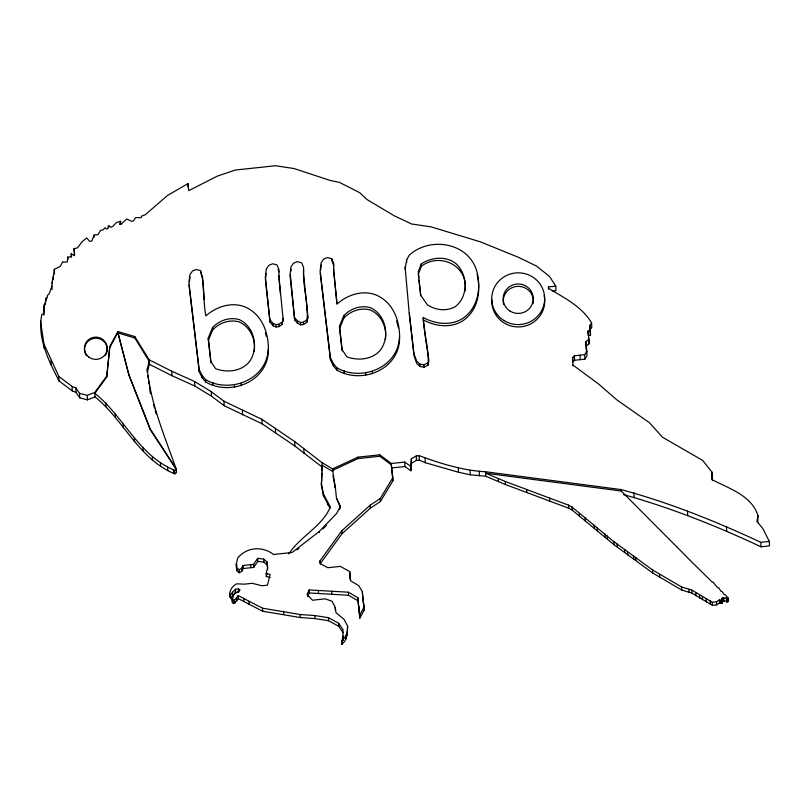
<?xml version="1.0" encoding="UTF-8"?>
<svg xmlns="http://www.w3.org/2000/svg" width="810" height="810" viewBox="0 0 810 810"><rect width="100%" height="100%" fill="white"/><g stroke="black" fill="none" stroke-linecap="round" stroke-linejoin="round"><path stroke-width="1.21" d="M278.923 277.951L278.923 269.527L277 264.921L272.626 263.787L268.89 265.305L266.328 268.96L265.336 277.03L270.024 322.107L273.122 325.822L276.038 326.977L278.853 326.673L282.143 324.476L283.166 318.33L282.143 324.476M303.669 269.76C302.555 287.287 309.268 305.157 306.798 322.35L303.507 324.547L300.692 324.84L297.533 323.21L294.678 319.98L290.365 274.965M343.035 636.042L342.934 640.578L342.984 629.603L338.61 623.254L328.435 617.686L314.887 615.549L300.166 614.517L262.561 608.199L238.201 595.623L234.596 600.129L234.728 603.167L233.31 603.318L231.974 601.86L231.852 598.823L234.778 593.406L238.768 591.766L239.993 589.893L238.454 588.931L235.366 589.265L230.455 594.955L230.577 597.993L235.487 592.302L238.575 591.968L238.454 588.931M120.72 224.643L120.589 221.292L116.569 222.406L112.782 226.395L110.909 227.266L108.55 225.504L107.7 228.714L106.049 228.886L105.148 227.742L102.931 229.979L100.622 230.222L97.99 234.647L94.031 235.072L91.844 241.076L89.616 241.309L86.731 237.938L82.286 241.582L77.436 247.89L74.024 248.66L74.692 254.745L73.983 255.525L71.209 253.631L71.553 256.719L67.807 257.124L67.341 261.853L63.656 262.248L62.775 261.64L60.284 266.328L54.3 269.365C54.128 276.21 51.101 282.548 52.103 289.524M464.869 291.397C469.405 266.541 440.721 251.687 421.402 266.176L418.345 274.134L420.815 295.427L427.295 304.732C435.486 310.179 446.108 311.597 454.977 306.858C468.585 296.764 467.998 274.803 456.02 263.665C446.016 255.626 431.629 257.246 421.311 263.807L418.243 271.765L418.871 277.749M329.852 508.022L323.494 495.801L321.408 485.22L322.177 465.254L332.718 471.491L332.606 468.909L322.076 462.672L294.718 441.561L261.883 419.317L223.955 401.213L211.309 391.706L194.623 381.52L171.781 371.223L149.172 359.832L134.774 336.545L117.875 331.543L109.755 346.599L106.697 377.095L94.861 393.296C123.768 416.482 138.723 455.858 174.768 470.306L176.367 469.081L150.275 429.128L128.911 374.716L117.916 332.434L109.795 347.49L106.697 377.095M321.408 485.22L321.975 473.172M322.086 470.762L322.076 462.672M254.168 351.53C255.99 339.805 250.371 326.926 239.244 321.924C229.584 319.18 219.51 322.795 212.676 329.862L208.373 340.322L210.883 362.779M385.388 339.643C387.21 327.908 381.591 315.039 370.464 310.038C360.804 307.294 350.73 310.908 343.896 317.976L339.592 328.435L342.103 350.892M51.972 286.173L49.258 293.574L47.395 295.569L47.233 297.999L46.099 298.12L45.37 304.236L44.398 304.337L43.781 306.514L44.003 315.08M43.781 306.514L43.568 313.895L41.826 314.533C36.997 337.821 48.701 360.733 59.039 380.943L72.272 390.916L76.029 392.394L79.704 397.821L87.46 399.856L95.003 396.88C123.91 420.056 138.864 459.442 174.909 473.89L176.509 472.665L176.367 469.081M332.606 468.909L357.959 457.154L379.779 454.825L391.331 463.492L391.513 467.957L404.909 466.53L410.862 470.772L411.399 458.754L416.249 455.949L419.104 455.645C440.438 463.482 462.662 470.559 485.544 471.764L621.159 489.584C669.242 502.605 715.716 521.255 760.833 542.325L769.318 541.414L769.5 545.889L761.005 546.801C716.647 526.004 670.893 507.779 623.67 494.637M410.862 470.772L411.399 458.754M342.812 637.541L341.779 641.226L341.901 644.264C347.632 639.687 347.156 632.64 347.622 626.14L344.098 619.397L336.018 612.684L335.229 607.419L332.11 601.263L325.073 598.833L312.559 600.24L306.98 594.52L309.187 589.933L348.361 592.211L357.828 597.699L359.863 618.121L364.166 610.082L362.343 591.624L358.698 585.6L350.7 580.932L349.667 571.526L340.281 566.382L327.858 567.719L320.365 563.801L320.031 560.803L341.8 530.773L370.231 505.156L380.275 498.494L392.799 477.728L391.392 464.92L379.829 456.253L358.02 458.592L332.667 470.347L335.34 487.984L333.649 479.236L333.69 480.391M347.146 635.253L347.622 626.14M189.439 281.647L190.006 277.04M266.136 273.628L265.427 279.399L270.024 322.107M290.79 271.502L291.084 269.193M320.659 269.76L321.226 265.143M268.252 348.887C267.219 379.323 230.364 394.055 205.608 379.667L202.075 375.384L199.138 369.37L188.912 282.751L189.915 274.671L192.476 271.026L196.212 269.497L200.576 270.631C204.94 284.938 202.925 301.026 205.851 315.9C217.576 305.441 235.609 300.419 249.642 309.349C263.726 318.087 268.94 335.462 268.343 351.246C267.32 381.692 230.455 396.414 205.71 382.026L202.176 377.754L199.24 371.729L189.013 285.11M399.472 336.99C398.439 367.436 361.584 382.158 336.828 367.77L333.295 363.498L330.358 357.473L320.132 270.854L321.135 262.784L323.686 259.129L327.432 257.61L331.796 258.744L333.72 263.351L333.73 271.775L336.909 303.892M405.051 266.692L409.425 315.444L414.021 355.813L416.755 363.488L420.046 366.515L424.035 367.214L428.055 365.178C429.28 349.373 423.832 333.487 423.245 317.49C436.924 325.195 455.635 326.339 467.441 314.614C478.629 303.679 480.644 286.659 477.009 272.059C469.385 242.615 430.302 235.923 409.121 255.261L406.6 260.182L405.142 269.052M428.055 365.178L428.925 360.268L425.695 339.653M573.045 365.158L598.317 383.788L617.068 400.059L649.438 422.709L662.529 437.238L702.736 460.465L711.899 472.048L711.818 479.55C728.747 488.47 751.801 495.396 758.008 515.697L756.925 521.438L762.919 528.667L769.318 541.414M757.755 522.46L758.008 515.697M270.257 577.449L266.308 576.517L266.186 573.48L267.664 567.476L267.057 561.968L263.756 559.092L257.691 558.353L253.621 564.357L243.101 565.481L243.223 568.519L241.724 571.354L239.274 572.781L236.793 570.716L236.398 567.091L236.277 564.054L237.694 558.049C246.625 546.983 262.46 545.869 273.507 554.486L292.096 552.491L319.312 531.441L336.656 513.378L340.402 506.422L336.555 498.312L340.453 507.566L339.38 509.551M236.398 567.091L236.965 564.692M266.308 576.517L266.895 574.118M149.172 359.832L149.344 364.298L147.359 372.144L147.238 369.117L149.222 361.27L134.835 337.983L134.774 336.545M341.901 644.264L342.417 642.421M306.798 322.35L307.82 316.204L303.487 273.456L303.578 267.401L301.654 262.794L297.28 261.65L293.544 263.179L290.982 266.834L289.99 274.904L294.678 319.98M341.779 641.226L345.799 636.022L347.024 632.215M230.577 597.993L229.686 596.393C228.936 591.249 232.085 586.167 236.601 583.828L244.387 584.152L252.244 583.311L261.903 585.762L267.472 585.164L270.135 574.412L266.186 573.48M229.686 596.393L230.293 594.52M120.589 221.292L119.434 224.39L121.095 224.218L126.684 219.024L131.271 221.201L133.427 220.968L135.675 217.596L141.102 217.708L141.578 216.138L145.233 214.772L167.508 195.473L187.96 183.637L188.73 190.654L217.374 176.094L235.366 170.039L275.552 165.736L293.949 168.52L330.176 180.448L339.339 182.341L359.721 192.689L367.011 199.564L394.045 215.693L411.571 223.985L430.92 226.83L480.34 241.826L518.289 257.266L536.422 266.014L549.474 276.392L555.771 286.143L555.954 290.618L552.288 291.013M208.281 337.952L212.584 327.503C219.419 320.436 229.493 316.821 239.152 319.565C254.593 326.511 258.886 348.047 249.591 361.523C241.532 371.527 227.124 372.944 215.652 368.732L210.924 361.614L208.281 337.952L208.373 340.322M339.501 326.065L343.804 315.606C350.629 308.539 360.713 304.935 370.373 307.668C385.803 314.624 390.096 336.15 380.801 349.636C372.752 359.63 358.344 361.047 346.872 356.845L342.144 349.717L339.501 326.065L339.592 328.435M307.537 596.646L309.309 592.971L309.187 589.933M241.724 571.354L241.603 568.316L243.101 565.481M359.741 615.084L364.044 607.044M320.031 560.803L320.152 563.841L341.921 533.81L370.352 508.194L380.406 501.532L392.921 480.765L392.799 477.728M584.709 354.679L574.371 355.792L572.569 357.645L572.751 362.121L574.553 360.258L584.891 359.154L584.709 354.679L586.804 351.317L585.762 341.82L588.931 339.289L588.019 330.986L590.348 330.733L589.771 325.488L591.594 322.967C582.056 306.615 564.297 297.857 548.613 288.4L548.451 286.932L555.771 286.143M584.891 359.154L586.987 355.782L586.804 351.317M243.223 568.519L253.743 567.395L257.813 561.391L257.691 558.353M589.953 329.953L591.776 327.432L591.594 322.967M40.5 320.932L43.983 344.149L58.857 376.468L72.09 386.451L75.846 387.919L79.522 393.346L87.278 395.391L94.821 392.404L106.657 376.204M234.728 603.167L238.322 598.661L238.201 595.623M322.825 528.971L326.298 525.366M585.934 346.295L589.113 343.754L588.931 339.289M297.007 549.879L298.951 548.37M716.486 601.83L719.422 599.795L721.852 600.402L721.629 598.418L723.3 598.236L723.229 597.588L723.735 598.195L726.378 597.912L726.499 598.934L728.413 598.215L725.061 594.641L724.302 594.722L721.933 591.33L721.052 591.421L718.753 587.807L717.842 587.898L713.083 582.177L712.425 582.248L693.816 564.023L621.209 491.012L485.595 473.202L505.359 481.515L568.559 505.156L572.073 507.09L613.869 541.657L652.566 569.956L681.655 587.027L691.78 590.085L712.334 602.275L716.486 601.83L716.607 604.867L712.456 605.313L691.912 593.122L681.777 590.065L652.688 572.994L613.99 544.695L572.194 510.128L568.681 508.194L505.481 484.552L485.716 476.24L470.326 474.802L458.49 472.26L425.28 462.702L419.276 460.11L416.421 460.424L411.581 463.219M716.607 604.867L719.543 602.832L719.422 599.795M719.543 602.832L721.973 603.44L721.75 601.455L723.421 601.273L723.35 600.625L723.856 601.233L726.499 600.949L726.621 601.972L727.633 601.86L728.534 601.253L728.413 598.215M269.933 319.748L273.031 323.463L275.947 324.608L278.761 324.304L282.042 322.117M294.587 317.621L297.442 320.851L300.601 322.481L303.406 322.177L306.696 319.99M239.274 572.781L239.152 569.744L241.603 568.316M409.323 313.075L413.93 353.454L416.664 361.128L419.955 364.146L423.934 364.844L427.953 362.809M590.348 330.733L590.53 335.208L588.202 335.451L588.019 330.986M391.331 463.492L404.737 462.054L410.68 466.297M231.852 598.823L233.189 600.281L234.596 600.129M309.309 592.971L348.482 595.249L357.949 600.736L359.863 618.121M238.322 598.661L262.683 611.236L300.287 617.554L315.009 618.587L328.556 620.723L338.732 626.292L343.116 632.64M257.813 561.391L263.878 562.13L267.178 565.005L267.664 569.41M320.233 273.223L330.45 359.842L333.396 365.867L336.93 370.14C361.675 384.527 398.53 369.795 399.563 339.36C400.16 323.575 394.946 306.2 380.862 297.462C366.829 288.532 348.796 293.544 337.071 304.013L333.629 269.406M117.875 331.543L117.936 332.981L134.835 337.983M423.245 317.49L423.336 319.849C437.025 327.554 455.726 328.698 467.542 316.973C478.73 306.048 480.735 289.018 477.1 274.428M149.344 364.298L171.953 375.688L194.795 385.995L211.491 396.181L224.137 405.688L262.055 423.782L294.891 446.026L322.258 467.147M236.277 564.054L236.672 567.678L239.152 569.744M117.936 332.981L128.932 375.263L150.306 429.675L176.388 469.628C164.896 436.742 150.792 404.089 147.238 369.117M321.337 483.337L323.413 493.908L330.358 507.04C321.864 526.875 300.125 536.331 288.816 553.989L288.775 552.845M229.564 593.355L230.455 594.955M332.373 262.258L333.811 265.72M278.053 269.588L279.015 271.887M201.153 274.144L202.601 277.607L204.049 299.659M153.535 404.474L154.528 408.048M155.196 410.427L156.198 414.001M396.586 320.952L398.439 327.837M265.366 332.839L266.298 336.282M147.886 375.749L148.24 378.149M148.594 380.548L149.121 384.142M149.475 386.542L150.528 393.741L150.407 390.714M420.653 295.701L418.962 280.118M423.336 319.849L425.533 338.428M590.065 331.007L590.53 335.208M588.455 337.831L589.113 343.754M586.065 347.48L586.592 352.228M391.645 469.122L392.921 480.765M362.465 594.662L364.166 610.082M335.289 486.84L336.606 499.456M333.031 475.602L333.285 477.829M283.257 320.689L278.832 275.582M74.469 255.565L74.024 248.66M279.045 279.177L280.462 293.939M572.569 357.645L572.984 365.867M760.833 542.325L761.005 546.801M726.499 526.753L726.681 531.228M727.512 598.823L727.633 601.86M726.378 597.912L726.621 601.972M723.664 597.537L723.856 601.233M723.3 598.236L723.421 601.273M723.229 597.588L723.35 600.625M721.852 600.402L721.973 603.44M721.629 598.418L721.75 601.455M720.657 600.534L720.779 603.572M712.344 476.017L712.516 480.492M711.899 472.048L712.081 476.523M712.334 602.275L712.456 605.313M710.249 600.757L710.37 603.794M706.239 598.975L706.361 602.012M702.371 596.727L702.493 599.764M699.506 595.056L699.627 598.094M695.76 592.869L695.881 595.907M691.78 590.085L691.912 593.122M687.498 511.059L687.67 515.524M688.935 589.224L689.057 592.262M681.655 587.027L681.777 590.065M659.553 574.462L659.674 577.5M652.566 569.956L652.688 572.994M633.977 492.824L634.159 497.3M635.789 557.432L635.921 560.469M633.643 556.014L633.764 559.052M627.588 552.035L627.71 555.073M624.662 549.362L624.783 552.4M621.159 489.584L621.209 491.012M617.109 543.895L617.23 546.932M613.869 541.657L613.99 544.695M607.338 535.977L607.46 539.014M605.04 534.073L605.161 537.111M589.771 325.488L589.903 328.84M597.243 528.191L597.365 531.228M594.094 525.315L594.216 528.353M585.762 341.82L585.893 345.171M580.051 355.185L580.233 359.65M585.134 517.813L585.255 520.85M574.371 355.792L574.553 360.258M579.322 513.439L579.444 516.476M572.073 507.09L572.194 510.128M568.559 505.156L568.681 508.194M548.451 286.932L548.532 289.17M549.666 498.312L549.788 501.349M526.652 489.432L526.773 492.47M505.359 481.515L505.481 484.552M498.322 478.558L498.444 481.596M485.544 471.764L485.716 476.24M479.247 471.177L479.419 475.652M470.144 470.326L470.326 474.802M458.318 467.795L458.49 472.26M421.311 263.807L421.402 266.176M423.934 364.844L424.035 367.214M425.098 458.237L425.28 462.702M419.955 364.146L420.046 366.515M419.104 455.645L419.276 460.11M416.249 455.949L416.421 460.424M406.6 260.182L406.701 262.551M404.737 462.054L404.909 466.53M379.779 454.825L379.829 456.253M380.275 498.494L380.406 501.532M372.276 371.446L372.367 373.805M365.654 372.782L365.745 375.141M370.231 505.156L370.352 508.194M357.959 457.154L358.02 458.592M363.68 603.764L363.801 606.801M362.343 591.624L362.424 593.649M358.759 606.174L358.881 609.211M357.828 597.699L357.949 600.736M343.804 315.606L343.896 317.976M344.189 370.676L344.28 373.035M350.295 577.196L350.416 580.233L349.667 571.526M348.361 592.211L348.482 595.249M336.828 367.77L336.93 370.14M331.796 258.744L331.887 261.103M341.8 530.773L341.921 533.81M345.799 636.022L345.921 639.06M340.402 506.422L340.453 507.566M333.295 363.498L333.396 365.867M330.358 357.473L330.45 359.842M338.61 623.254L338.732 626.292M335.229 607.419L335.35 610.456M331.735 591.249L331.867 594.287M328.02 503.395L328.101 505.288M323.413 493.908L323.494 495.801M328.435 617.686L328.556 620.723M319.312 531.441L319.353 532.585M307.82 316.204L307.911 318.563M318.391 590.47L318.512 593.507M306.919 308.053L307.02 310.422M303.406 322.177L303.507 324.547M314.887 615.549L315.009 618.587M300.601 322.481L300.692 324.84M303.871 449.165L304.044 453.64M297.442 320.851L297.533 323.21M294.718 441.561L294.891 446.026M300.166 614.517L300.287 617.554M278.761 324.304L278.853 326.673M275.947 324.608L276.038 326.977M273.031 323.463L273.122 325.822M283.601 611.226L283.723 614.263M275.37 428.186L275.542 432.661M261.883 419.317L262.055 423.782M267.057 561.968L267.178 565.005M263.756 559.092L263.878 562.13M262.561 608.199L262.683 611.236M253.621 564.357L253.743 567.395M250.675 564.671L250.796 567.709M242.413 410.376L242.595 414.841M241.056 383.332L241.147 385.702M249.004 601.435L249.126 604.473M243.699 598.286L243.82 601.324M234.434 384.669L234.525 387.038M236.672 567.678L236.793 570.716M236.591 597.638L236.712 600.676M235.366 589.265L235.487 592.302M233.189 600.281L233.31 603.318M232.723 597.213L232.804 599.238M232.369 592.069L232.49 595.107M223.955 401.213L224.137 405.688M212.584 327.503L212.676 329.862M212.969 382.563L213.06 384.932M211.309 391.706L211.491 396.181M205.608 379.667L205.71 382.026M200.576 270.631L200.677 273M202.075 375.384L202.176 377.754M199.138 369.37L199.24 371.729M187.96 183.637L188.092 186.988M194.623 381.52L194.795 385.995M171.781 371.223L171.953 375.688M174.768 470.306L174.909 473.89M173.411 469.699L173.553 473.273M167.69 467.107L167.832 470.681M160.451 462.581L160.603 466.165M152.361 456.637L152.503 460.222M150.275 429.128L150.306 429.675M142.945 447.444L143.087 451.028M135.422 391.311L135.452 391.858M134.349 438.159L134.49 441.744M128.911 374.716L128.932 375.263M123.13 424.187L123.282 427.761M108.55 225.504L108.641 227.731M115.222 413.586L115.364 417.17M109.755 346.599L109.795 347.49M105.857 402.955L106.009 406.539M94.031 235.072L94.122 237.31M94.821 392.404L95.003 396.88M87.278 395.391L87.46 399.856M79.522 393.346L79.704 397.821M71.209 253.631L71.341 256.983M75.846 387.919L76.029 392.394M67.807 257.124L67.898 259.352M72.09 386.451L72.272 390.916M58.857 376.468L59.039 380.943M54.3 269.365L54.483 273.831M53.227 275.997L53.369 279.359M52.164 281.323L52.255 283.561M51 360.501L51.172 364.966M46.099 298.12L46.19 300.358M45.157 302.292L45.249 304.519M44.398 304.337L44.479 306.575M43.993 308.418L44.125 311.769M43.983 344.149L44.155 348.624M84.928 352.471A11.391 11.137 -2.3 0 1 97.615 338.347A11.391 11.137 -2.3 0 1 105.31 355.539M86.67 355.934A11.391 11.137 -2.3 0 1 85.242 353.393M544.138 295.468A26.467 25.879 -2.3 0 1 520.557 326.845A26.467 25.879 -2.3 0 1 491.862 299.933M503.597 304.246A15.046 14.712 -2.3 0 1 517.995 286.355A15.046 14.712 -2.3 0 1 533.112 303.618M88.675 356.937A11.391 11.137 -2.3 0 0 107.062 349.95A11.391 11.137 -2.3 0 0 91.712 337.881A11.391 11.137 -2.3 0 0 88.675 356.937M503.942 320.527A26.467 25.879 -2.3 0 0 544.634 299.832A26.467 25.879 -2.3 0 0 506.027 275.744A26.467 25.879 -2.3 0 0 503.942 320.527M510.087 311.111A15.046 14.712 -2.3 0 0 533.233 299.346A15.046 14.712 -2.3 0 0 511.272 285.647A15.046 14.712 -2.3 0 0 510.087 311.111"/></g></svg>
